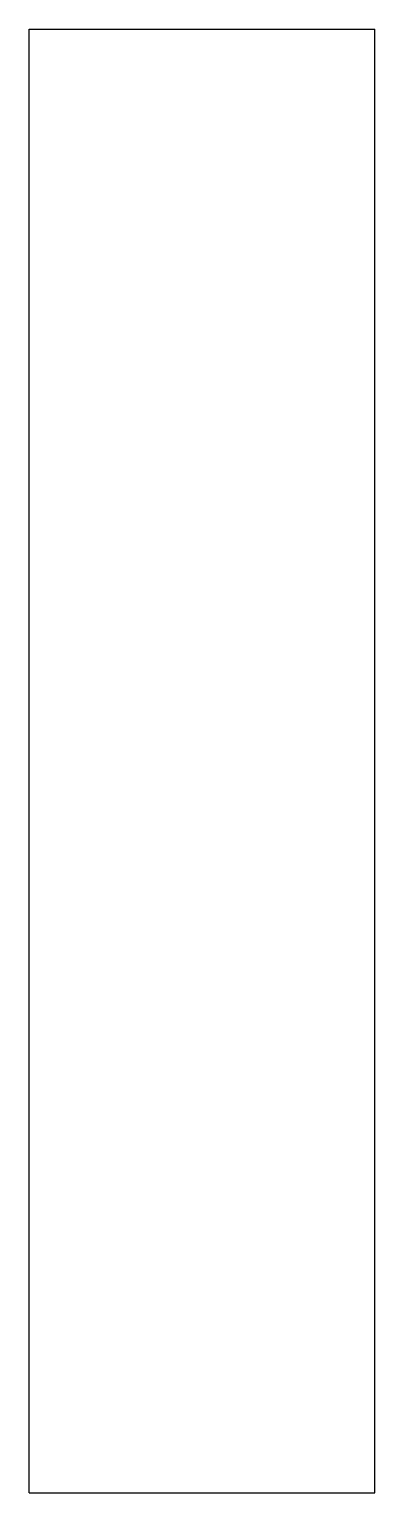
# Model space of a CAD drawing. Header units: millimetres. Extents: x -36.5 to -16.3, y -12.2 to 73.5.
import ezdxf

# ---------------------------------------------------------------- set-up
doc = ezdxf.new("R2010")
doc.units = ezdxf.units.MM

msp = doc.modelspace()

# ---------------------------------------------------------------- linework, layer by layer
at = {"color": 7, "linetype": 'Continuous'}
for p, q in [((-36.488, -12.2), (-36.488, 73.5)), ((-36.488, 73.5), (-16.288, 73.5)), ((-16.288, -12.2), (-16.288, 73.5)), ((-36.488, -12.2), (-16.288, -12.2))]:
    msp.add_line(p, q, dxfattribs=at)

doc.saveas('drawing.dxf')
